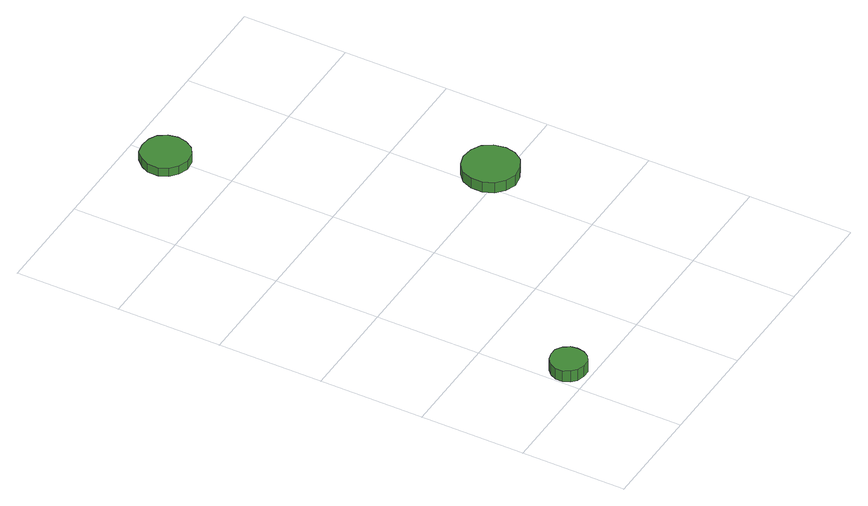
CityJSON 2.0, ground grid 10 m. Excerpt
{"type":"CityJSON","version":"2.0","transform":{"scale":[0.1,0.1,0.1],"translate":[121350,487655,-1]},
"CityObjects":{
"tree1":{"type":"SolitaryVegetationObject","attributes":{"function":"something"},"geometry":[{"type":"MultiSurface","lod":"1","boundaries":[[[0,1,2,3,4,5,6,7,8,9,10,11,12,13,14]],[[15,16,17,18,19,20,21,22,23,24,25,26,27,28,29]],[[0,29,28,1]],[[1,28,27,2]],[[2,27,26,3]],[[3,26,25,4]],[[4,25,24,5]],[[5,24,23,6]],[[6,23,22,7]],[[7,22,21,8]],[[8,21,20,9]],[[9,20,19,10]],[[10,19,18,11]],[[11,18,17,12]],[[12,17,16,13]],[[13,16,15,14]],[[14,15,29,0]]]}]},
"tree2":{"type":"SolitaryVegetationObject","attributes":{"function":"something"},"geometry":[{"type":"MultiSurface","lod":"1","boundaries":[[[30,31,32,33,34,35,36,37,38,39,40,41,42,43,44]],[[45,46,47,48,49,50,51,52,53,54,55,56,57,58,59]],[[30,59,58,31]],[[31,58,57,32]],[[32,57,56,33]],[[33,56,55,34]],[[34,55,54,35]],[[35,54,53,36]],[[36,53,52,37]],[[37,52,51,38]],[[38,51,50,39]],[[39,50,49,40]],[[40,49,48,41]],[[41,48,47,42]],[[42,47,46,43]],[[43,46,45,44]],[[44,45,59,30]]]}]},
"tree3":{"type":"SolitaryVegetationObject","attributes":{"function":"something"},"geometry":[{"type":"MultiSurface","lod":"1","boundaries":[[[60,61,62,63,64,65,66,67,68,69,70,71,72,73,74]],[[75,76,77,78,79,80,81,82,83,84,85,86,87,88,89]],[[60,89,88,61]],[[61,88,87,62]],[[62,87,86,63]],[[63,86,85,64]],[[64,85,84,65]],[[65,84,83,66]],[[66,83,82,67]],[[67,82,81,68]],[[68,81,80,69]],[[69,80,79,70]],[[70,79,78,71]],[[71,78,77,72]],[[72,77,76,73]],[[73,76,75,74]],[[74,75,89,60]]]}]}
},
"vertices":[
[35,22,20],[34,28,20],[30,34,20],[24,38,20],[17,38,20],[10,36,20],[5,31,20],[2,25,20],[2,18,20],[5,12,20],[10,7,20],[17,5,20],[24,5,20],[30,9,20],[34,15,20],[34,15,8],[30,9,8],[24,5,8],[17,5,8],[10,7,8],[5,12,8],[2,18,8],[2,25,8],[5,31,8],[10,36,8],[17,38,8],[24,38,8],[30,34,8],[34,28,8],[35,22,8],
[119,464,18],[117,473,18],[112,481,18],[104,485,18],[94,486,18],[85,484,18],[78,477,18],[74,469,18],[74,459,18],[78,450,18],[85,444,18],[94,441,18],[104,442,18],[112,447,18],[117,455,18],[117,455,9],[112,447,9],[104,442,9],[94,441,9],[85,444,9],[78,450,9],[74,459,9],[74,469,9],[78,477,9],[85,484,9],[94,486,9],[104,485,9],[112,481,9],[117,473,9],[119,464,9],
[244,210,19],[242,221,19],[236,230,19],[226,235,19],[215,236,19],[205,233,19],[197,226,19],[193,216,19],[193,205,19],[197,195,19],[205,188,19],[215,184,19],[226,186,19],[236,191,19],[242,200,19],[242,200,8],[236,191,8],[226,186,8],[215,184,8],[205,188,8],[197,195,8],[193,205,8],[193,216,8],[197,226,8],[205,233,8],[215,236,8],[226,235,8],[236,230,8],[242,221,8],[244,210,8]
]}
